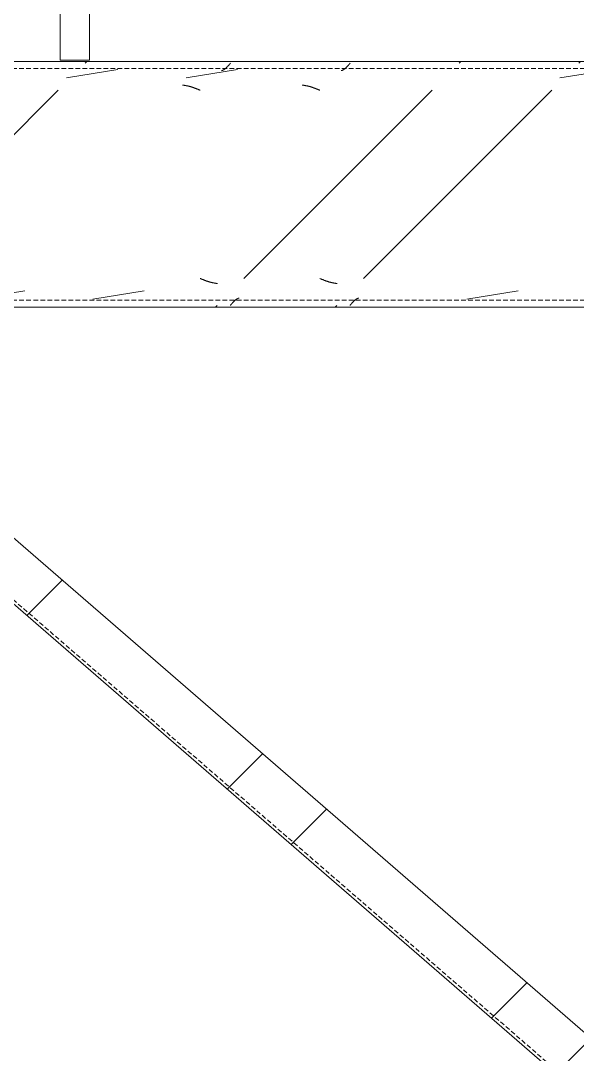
# Model space of a CAD drawing. Header units: centimetres. Extents: x -6111 to 13767, y -285 to 1600.
# Drawn here: x -3347.4 to -3290.7, y 518.9 to 624.2 of the extents above; entities that cross this region are included whole.
import ezdxf

# ---------------------------------------------------------------- set-up
doc = ezdxf.new("R2010")
doc.units = ezdxf.units.CM
doc.linetypes.add('Hidden', pattern=[0.714375, 0.47625, -0.238125])
doc.layers.add('A-FLOR-HRAL', color=7, linetype='Continuous', lineweight=9)
doc.layers.add('S-BEAM', color=7, linetype='Continuous', lineweight=9)
pattern_1 = [(45, (0, 0), (-25.14472, 25.14472), []), (45, (0, 38.1), (-25.14472, 25.14472), [])]

# ---------------------------------------------------------------- blocks, each defined once
blk = doc.blocks.new('FP_88-Elevación Eje 2')
at = {"layer": 'S-BEAM', "color": 9, "true_color": 0xc0c0c0}
for p, q in [((-5631.49, 595.16), (-5631.48, 595.18)), ((-5631.48, 595.18), (-5631.46, 595.2)), ((-5631.46, 595.2), (-5631.45, 595.22)), ((-5631.45, 595.22), (-5631.43, 595.23)), ((-5631.43, 595.23), (-5631.41, 595.25)), ((-5631.41, 595.25), (-5631.4, 595.27)), ((-5631.4, 595.27), (-5631.38, 595.29)), ((-5631.38, 595.29), (-5631.37, 595.31)), ((-5631.37, 595.31), (-5631.35, 595.33)), ((-5631.35, 595.33), (-5631.34, 595.34)), ((-5631.34, 595.34), (-5631.32, 595.36)), ((-5631.32, 595.36), (-5631.3, 595.38)), ((-5631.3, 595.38), (-5631.29, 595.4)), ((-5631.29, 595.4), (-5631.27, 595.41)), ((-5631.27, 595.41), (-5631.26, 595.43)), ((-5631.26, 595.43), (-5631.24, 595.45)), ((-5631.24, 595.45), (-5631.23, 595.47)), ((-5631.23, 595.47), (-5631.21, 595.48)), ((-5631.21, 595.48), (-5631.19, 595.5)), ((-5631.19, 595.5), (-5631.18, 595.52)), ((-5631.18, 595.52), (-5631.16, 595.53)), ((-5631.16, 595.53), (-5631.15, 595.55)), ((-5631.15, 595.55), (-5631.13, 595.56)), ((-5631.13, 595.56), (-5631.12, 595.58)), ((-5631.12, 595.58), (-5631.1, 595.6)), ((-5631.1, 595.6), (-5631.08, 595.61)), ((-5631.08, 595.61), (-5631.07, 595.62)), ((-5631.07, 595.62), (-5631.05, 595.64)), ((-5631.05, 595.64), (-5631.04, 595.65)), ((-5631.04, 595.65), (-5631.02, 595.67)), ((-5631.02, 595.67), (-5631.01, 595.68)), ((-5631.01, 595.68), (-5630.99, 595.69)), ((-5630.99, 595.69), (-5630.97, 595.71)), ((-5630.97, 595.71), (-5630.96, 595.72)), ((-5630.96, 595.72), (-5630.94, 595.73)), ((-5630.94, 595.73), (-5630.93, 595.74)), ((-5630.93, 595.74), (-5630.91, 595.76)), ((-5630.91, 595.76), (-5630.9, 595.77)), ((-5630.9, 595.77), (-5630.88, 595.78)), ((-5630.88, 595.78), (-5630.87, 595.79)), ((-5630.87, 595.79), (-5630.85, 595.8)), ((-5630.85, 595.8), (-5630.83, 595.81)), ((-5630.83, 595.81), (-5630.82, 595.82)), ((-5630.82, 595.82), (-5630.8, 595.83)), ((-5630.8, 595.83), (-5630.79, 595.83)), ((-5630.79, 595.83), (-5630.77, 595.84)), ((-5630.77, 595.84), (-5630.76, 595.85)), ((-5630.76, 595.85), (-5630.74, 595.86)), ((-5630.74, 595.86), (-5630.72, 595.86)), ((-5630.72, 595.86), (-5630.71, 595.87)), ((-5630.71, 595.87), (-5630.69, 595.88)), ((-5630.69, 595.88), (-5630.68, 595.88)), ((-5630.68, 595.88), (-5630.66, 595.89)), ((-5630.66, 595.89), (-5630.65, 595.89)), ((-5630.65, 595.89), (-5630.63, 595.9)), ((-5630.63, 595.9), (-5630.61, 595.9)), ((-5630.61, 595.9), (-5630.6, 595.9)), ((-5619.3, 595.16), (-5619.29, 595.18)), ((-5619.29, 595.18), (-5619.27, 595.2)), ((-5619.27, 595.2), (-5619.26, 595.22)), ((-5619.26, 595.22), (-5619.24, 595.23)), ((-5619.24, 595.23), (-5619.22, 595.25)), ((-5619.22, 595.25), (-5619.21, 595.27)), ((-5619.21, 595.27), (-5619.19, 595.29)), ((-5619.19, 595.29), (-5619.18, 595.31)), ((-5619.18, 595.31), (-5619.16, 595.33)), ((-5619.16, 595.33), (-5619.15, 595.34)), ((-5619.15, 595.34), (-5619.13, 595.36)), ((-5619.13, 595.36), (-5619.12, 595.38)), ((-5619.12, 595.38), (-5619.1, 595.4)), ((-5619.1, 595.4), (-5619.08, 595.41)), ((-5619.08, 595.41), (-5619.07, 595.43)), ((-5619.07, 595.43), (-5619.05, 595.45)), ((-5619.05, 595.45), (-5619.04, 595.47)), ((-5619.04, 595.47), (-5619.02, 595.48)), ((-5619.02, 595.48), (-5619.01, 595.5)), ((-5619.01, 595.5), (-5618.99, 595.52)), ((-5618.99, 595.52), (-5618.97, 595.53)), ((-5618.97, 595.53), (-5618.96, 595.55)), ((-5618.96, 595.55), (-5618.94, 595.56)), ((-5618.94, 595.56), (-5618.93, 595.58)), ((-5618.93, 595.58), (-5618.91, 595.6)), ((-5618.91, 595.6), (-5618.9, 595.61)), ((-5618.9, 595.61), (-5618.88, 595.62)), ((-5618.88, 595.62), (-5618.86, 595.64)), ((-5618.86, 595.64), (-5618.85, 595.65)), ((-5618.85, 595.65), (-5618.83, 595.67)), ((-5618.83, 595.67), (-5618.82, 595.68)), ((-5618.82, 595.68), (-5618.8, 595.69)), ((-5618.8, 595.69), (-5618.79, 595.71)), ((-5618.79, 595.71), (-5618.77, 595.72)), ((-5618.77, 595.72), (-5618.75, 595.73)), ((-5618.75, 595.73), (-5618.74, 595.74)), ((-5618.74, 595.74), (-5618.72, 595.76)), ((-5618.72, 595.76), (-5618.71, 595.77)), ((-5618.71, 595.77), (-5618.69, 595.78)), ((-5618.69, 595.78), (-5618.68, 595.79)), ((-5618.68, 595.79), (-5618.66, 595.8)), ((-5618.66, 595.8), (-5618.64, 595.81)), ((-5618.64, 595.81), (-5618.63, 595.82)), ((-5618.63, 595.82), (-5618.61, 595.83)), ((-5618.61, 595.83), (-5618.6, 595.83)), ((-5618.6, 595.83), (-5618.58, 595.84)), ((-5618.58, 595.84), (-5618.57, 595.85)), ((-5618.57, 595.85), (-5618.55, 595.86)), ((-5618.55, 595.86), (-5618.53, 595.86)), ((-5618.53, 595.86), (-5618.52, 595.87)), ((-5618.52, 595.87), (-5618.5, 595.88)), ((-5618.5, 595.88), (-5618.49, 595.88)), ((-5618.49, 595.88), (-5618.47, 595.89)), ((-5618.47, 595.89), (-5618.46, 595.89)), ((-5618.46, 595.89), (-5618.44, 595.9)), ((-5618.44, 595.9), (-5618.42, 595.9)), ((-5618.42, 595.9), (-5618.41, 595.9))]:
    blk.add_line(p, q, dxfattribs=at)
blk = doc.blocks.new('FP_89-Elevación Eje 2')
at = {"layer": 'S-BEAM', "color": 9, "true_color": 0xc0c0c0}
for p, q in [((-5634.58, 597.9), (-5634.54, 597.89)), ((-5634.54, 597.89), (-5634.51, 597.88)), ((-5634.51, 597.88), (-5634.48, 597.86)), ((-5634.48, 597.86), (-5634.45, 597.85)), ((-5634.45, 597.85), (-5634.42, 597.84)), ((-5634.42, 597.84), (-5634.39, 597.83)), ((-5634.39, 597.83), (-5634.36, 597.81)), ((-5634.36, 597.81), (-5634.33, 597.8)), ((-5634.33, 597.8), (-5634.29, 597.79)), ((-5634.29, 597.79), (-5634.26, 597.78)), ((-5634.26, 597.78), (-5634.23, 597.76)), ((-5634.23, 597.76), (-5634.2, 597.75)), ((-5634.2, 597.75), (-5634.17, 597.74)), ((-5634.17, 597.74), (-5634.14, 597.73)), ((-5634.14, 597.73), (-5634.11, 597.71)), ((-5634.11, 597.71), (-5634.07, 597.7)), ((-5634.07, 597.7), (-5634.04, 597.69)), ((-5634.04, 597.69), (-5634.01, 597.68)), ((-5634.01, 597.68), (-5633.98, 597.67)), ((-5633.98, 597.67), (-5633.95, 597.66)), ((-5633.95, 597.66), (-5633.92, 597.64)), ((-5633.92, 597.64), (-5633.89, 597.63)), ((-5633.89, 597.63), (-5633.85, 597.62)), ((-5633.85, 597.62), (-5633.82, 597.61)), ((-5633.82, 597.61), (-5633.79, 597.6)), ((-5633.79, 597.6), (-5633.76, 597.59)), ((-5633.76, 597.59), (-5633.73, 597.58)), ((-5633.73, 597.58), (-5633.7, 597.57)), ((-5633.7, 597.57), (-5633.67, 597.56)), ((-5633.67, 597.56), (-5633.63, 597.55)), ((-5633.63, 597.55), (-5633.6, 597.54)), ((-5633.6, 597.54), (-5633.57, 597.53)), ((-5633.57, 597.53), (-5633.54, 597.52)), ((-5633.54, 597.52), (-5633.51, 597.52)), ((-5633.51, 597.52), (-5633.48, 597.51)), ((-5633.48, 597.51), (-5633.45, 597.5)), ((-5633.45, 597.5), (-5633.42, 597.49)), ((-5633.42, 597.49), (-5633.38, 597.48)), ((-5633.38, 597.48), (-5633.35, 597.48)), ((-5633.35, 597.48), (-5633.32, 597.47)), ((-5633.32, 597.47), (-5633.29, 597.46)), ((-5633.29, 597.46), (-5633.26, 597.45)), ((-5633.26, 597.45), (-5633.23, 597.45)), ((-5633.23, 597.45), (-5633.2, 597.44)), ((-5633.2, 597.44), (-5633.16, 597.44)), ((-5633.16, 597.44), (-5633.13, 597.43)), ((-5633.13, 597.43), (-5633.1, 597.43)), ((-5633.1, 597.43), (-5633.07, 597.42)), ((-5633.07, 597.42), (-5633.04, 597.42)), ((-5633.04, 597.42), (-5633.01, 597.41)), ((-5633.01, 597.41), (-5632.98, 597.41)), ((-5632.98, 597.41), (-5632.94, 597.4)), ((-5632.94, 597.4), (-5632.91, 597.4)), ((-5632.91, 597.4), (-5632.88, 597.4)), ((-5632.88, 597.4), (-5632.85, 597.39)), ((-5632.85, 597.39), (-5632.82, 597.39)), ((-5632.82, 597.39), (-5632.79, 597.39)), ((-5622.39, 597.9), (-5622.36, 597.89)), ((-5622.36, 597.89), (-5622.32, 597.88)), ((-5622.32, 597.88), (-5622.29, 597.86)), ((-5622.29, 597.86), (-5622.26, 597.85)), ((-5622.26, 597.85), (-5622.23, 597.84)), ((-5622.23, 597.84), (-5622.2, 597.83)), ((-5622.2, 597.83), (-5622.17, 597.81)), ((-5622.17, 597.81), (-5622.14, 597.8)), ((-5622.14, 597.8), (-5622.1, 597.79)), ((-5622.1, 597.79), (-5622.07, 597.78)), ((-5622.07, 597.78), (-5622.04, 597.76)), ((-5622.04, 597.76), (-5622.01, 597.75)), ((-5622.01, 597.75), (-5621.98, 597.74)), ((-5621.98, 597.74), (-5621.95, 597.73)), ((-5621.95, 597.73), (-5621.92, 597.71)), ((-5621.92, 597.71), (-5621.88, 597.7)), ((-5621.88, 597.7), (-5621.85, 597.69)), ((-5621.85, 597.69), (-5621.82, 597.68)), ((-5621.82, 597.68), (-5621.79, 597.67)), ((-5621.79, 597.67), (-5621.76, 597.66)), ((-5621.76, 597.66), (-5621.73, 597.64)), ((-5621.73, 597.64), (-5621.7, 597.63)), ((-5621.7, 597.63), (-5621.67, 597.62)), ((-5621.67, 597.62), (-5621.63, 597.61)), ((-5621.63, 597.61), (-5621.6, 597.6)), ((-5621.6, 597.6), (-5621.57, 597.59)), ((-5621.57, 597.59), (-5621.54, 597.58)), ((-5621.54, 597.58), (-5621.51, 597.57)), ((-5621.51, 597.57), (-5621.48, 597.56)), ((-5621.48, 597.56), (-5621.45, 597.55)), ((-5621.45, 597.55), (-5621.41, 597.54)), ((-5621.41, 597.54), (-5621.38, 597.53)), ((-5621.38, 597.53), (-5621.35, 597.52)), ((-5621.35, 597.52), (-5621.32, 597.52)), ((-5621.32, 597.52), (-5621.29, 597.51)), ((-5621.29, 597.51), (-5621.26, 597.5)), ((-5621.26, 597.5), (-5621.23, 597.49)), ((-5621.23, 597.49), (-5621.19, 597.48)), ((-5621.19, 597.48), (-5621.16, 597.48)), ((-5621.16, 597.48), (-5621.13, 597.47)), ((-5621.13, 597.47), (-5621.1, 597.46)), ((-5621.1, 597.46), (-5621.07, 597.45)), ((-5621.07, 597.45), (-5621.04, 597.45)), ((-5621.04, 597.45), (-5621.01, 597.44)), ((-5621.01, 597.44), (-5620.97, 597.44)), ((-5620.97, 597.44), (-5620.94, 597.43)), ((-5620.94, 597.43), (-5620.91, 597.43)), ((-5620.91, 597.43), (-5620.88, 597.42)), ((-5620.88, 597.42), (-5620.85, 597.42)), ((-5620.85, 597.42), (-5620.82, 597.41)), ((-5620.82, 597.41), (-5620.79, 597.41)), ((-5620.79, 597.41), (-5620.75, 597.4)), ((-5620.75, 597.4), (-5620.72, 597.4)), ((-5620.72, 597.4), (-5620.69, 597.4)), ((-5620.69, 597.4), (-5620.66, 597.39)), ((-5620.66, 597.39), (-5620.63, 597.39)), ((-5620.63, 597.39), (-5620.6, 597.39))]:
    blk.add_line(p, q, dxfattribs=at)
blk = doc.blocks.new('FP_90-Elevación Eje 2')
at = {"layer": 'S-BEAM', "color": 9, "true_color": 0xc0c0c0}
for p, q in [((-5636.36, 617.59), (-5636.33, 617.59)), ((-5636.33, 617.59), (-5636.3, 617.59)), ((-5636.3, 617.59), (-5636.27, 617.58)), ((-5636.27, 617.58), (-5636.23, 617.58)), ((-5636.23, 617.58), (-5636.2, 617.58)), ((-5636.2, 617.58), (-5636.17, 617.57)), ((-5636.17, 617.57), (-5636.14, 617.57)), ((-5636.14, 617.57), (-5636.11, 617.56)), ((-5636.11, 617.56), (-5636.08, 617.56)), ((-5636.08, 617.56), (-5636.05, 617.55)), ((-5636.05, 617.55), (-5636.01, 617.55)), ((-5636.01, 617.55), (-5635.98, 617.54)), ((-5635.98, 617.54), (-5635.95, 617.54)), ((-5635.95, 617.54), (-5635.92, 617.53)), ((-5635.92, 617.53), (-5635.89, 617.52)), ((-5635.89, 617.52), (-5635.86, 617.52)), ((-5635.86, 617.52), (-5635.83, 617.51)), ((-5635.83, 617.51), (-5635.8, 617.5)), ((-5635.8, 617.5), (-5635.76, 617.5)), ((-5635.76, 617.5), (-5635.73, 617.49)), ((-5635.73, 617.49), (-5635.7, 617.48)), ((-5635.7, 617.48), (-5635.67, 617.47)), ((-5635.67, 617.47), (-5635.64, 617.46)), ((-5635.64, 617.46), (-5635.61, 617.45)), ((-5635.61, 617.45), (-5635.58, 617.45)), ((-5635.58, 617.45), (-5635.54, 617.44)), ((-5635.54, 617.44), (-5635.51, 617.43)), ((-5635.51, 617.43), (-5635.48, 617.42)), ((-5635.48, 617.42), (-5635.45, 617.41)), ((-5635.45, 617.41), (-5635.42, 617.4)), ((-5635.42, 617.4), (-5635.39, 617.39)), ((-5635.39, 617.39), (-5635.36, 617.38)), ((-5635.36, 617.38), (-5635.32, 617.37)), ((-5635.32, 617.37), (-5635.29, 617.36)), ((-5635.29, 617.36), (-5635.26, 617.34)), ((-5635.26, 617.34), (-5635.23, 617.33)), ((-5635.23, 617.33), (-5635.2, 617.32)), ((-5635.2, 617.32), (-5635.17, 617.31)), ((-5635.17, 617.31), (-5635.14, 617.3)), ((-5635.14, 617.3), (-5635.1, 617.29)), ((-5635.1, 617.29), (-5635.07, 617.28)), ((-5635.07, 617.28), (-5635.04, 617.26)), ((-5635.04, 617.26), (-5635.01, 617.25)), ((-5635.01, 617.25), (-5634.98, 617.24)), ((-5634.98, 617.24), (-5634.95, 617.23)), ((-5634.95, 617.23), (-5634.92, 617.22)), ((-5634.92, 617.22), (-5634.89, 617.2)), ((-5634.89, 617.2), (-5634.85, 617.19)), ((-5634.85, 617.19), (-5634.82, 617.18)), ((-5634.82, 617.18), (-5634.79, 617.17)), ((-5634.79, 617.17), (-5634.76, 617.15)), ((-5634.76, 617.15), (-5634.73, 617.14)), ((-5634.73, 617.14), (-5634.7, 617.13)), ((-5634.7, 617.13), (-5634.67, 617.11)), ((-5634.67, 617.11), (-5634.63, 617.1)), ((-5634.63, 617.1), (-5634.6, 617.09)), ((-5634.6, 617.09), (-5634.57, 617.08)), ((-5624.17, 617.59), (-5624.14, 617.59)), ((-5624.14, 617.59), (-5624.11, 617.59)), ((-5624.11, 617.59), (-5624.08, 617.58)), ((-5624.08, 617.58), (-5624.05, 617.58)), ((-5624.05, 617.58), (-5624.01, 617.58)), ((-5624.01, 617.58), (-5623.98, 617.57)), ((-5623.98, 617.57), (-5623.95, 617.57)), ((-5623.95, 617.57), (-5623.92, 617.56)), ((-5623.92, 617.56), (-5623.89, 617.56)), ((-5623.89, 617.56), (-5623.86, 617.55)), ((-5623.86, 617.55), (-5623.83, 617.55)), ((-5623.83, 617.55), (-5623.79, 617.54)), ((-5623.79, 617.54), (-5623.76, 617.54)), ((-5623.76, 617.54), (-5623.73, 617.53)), ((-5623.73, 617.53), (-5623.7, 617.52)), ((-5623.7, 617.52), (-5623.67, 617.52)), ((-5623.67, 617.52), (-5623.64, 617.51)), ((-5623.64, 617.51), (-5623.61, 617.5)), ((-5623.61, 617.5), (-5623.57, 617.5)), ((-5623.57, 617.5), (-5623.54, 617.49)), ((-5623.54, 617.49), (-5623.51, 617.48)), ((-5623.51, 617.48), (-5623.48, 617.47)), ((-5623.48, 617.47), (-5623.45, 617.46)), ((-5623.45, 617.46), (-5623.42, 617.45)), ((-5623.42, 617.45), (-5623.39, 617.45)), ((-5623.39, 617.45), (-5623.35, 617.44)), ((-5623.35, 617.44), (-5623.32, 617.43)), ((-5623.32, 617.43), (-5623.29, 617.42)), ((-5623.29, 617.42), (-5623.26, 617.41)), ((-5623.26, 617.41), (-5623.23, 617.4)), ((-5623.23, 617.4), (-5623.2, 617.39)), ((-5623.2, 617.39), (-5623.17, 617.38)), ((-5623.17, 617.38), (-5623.14, 617.37)), ((-5623.14, 617.37), (-5623.1, 617.36)), ((-5623.1, 617.36), (-5623.07, 617.34)), ((-5623.07, 617.34), (-5623.04, 617.33)), ((-5623.04, 617.33), (-5623.01, 617.32)), ((-5623.01, 617.32), (-5622.98, 617.31)), ((-5622.98, 617.31), (-5622.95, 617.3)), ((-5622.95, 617.3), (-5622.92, 617.29)), ((-5622.92, 617.29), (-5622.88, 617.28)), ((-5622.88, 617.28), (-5622.85, 617.26)), ((-5622.85, 617.26), (-5622.82, 617.25)), ((-5622.82, 617.25), (-5622.79, 617.24)), ((-5622.79, 617.24), (-5622.76, 617.23)), ((-5622.76, 617.23), (-5622.73, 617.22)), ((-5622.73, 617.22), (-5622.7, 617.2)), ((-5622.7, 617.2), (-5622.66, 617.19)), ((-5622.66, 617.19), (-5622.63, 617.18)), ((-5622.63, 617.18), (-5622.6, 617.17)), ((-5622.6, 617.17), (-5622.57, 617.15)), ((-5622.57, 617.15), (-5622.54, 617.14)), ((-5622.54, 617.14), (-5622.51, 617.13)), ((-5622.51, 617.13), (-5622.48, 617.11)), ((-5622.48, 617.11), (-5622.44, 617.1)), ((-5622.44, 617.1), (-5622.41, 617.09)), ((-5622.41, 617.09), (-5622.38, 617.08))]:
    blk.add_line(p, q, dxfattribs=at)
blk = doc.blocks.new('FP_91-Elevación Eje 2')
at = {"layer": 'S-BEAM', "color": 9, "true_color": 0xc0c0c0}
for p, q in [((-5632.2, 619.14), (-5632.18, 619.15)), ((-5632.18, 619.15), (-5632.16, 619.16)), ((-5632.16, 619.16), (-5632.15, 619.17)), ((-5632.15, 619.17), (-5632.13, 619.18)), ((-5632.13, 619.18), (-5632.12, 619.19)), ((-5632.12, 619.19), (-5632.1, 619.2)), ((-5632.1, 619.2), (-5632.09, 619.21)), ((-5632.09, 619.21), (-5632.07, 619.22)), ((-5632.07, 619.22), (-5632.05, 619.23)), ((-5632.05, 619.23), (-5632.04, 619.25)), ((-5632.04, 619.25), (-5632.02, 619.26)), ((-5632.02, 619.26), (-5632.01, 619.27)), ((-5632.01, 619.27), (-5631.99, 619.28)), ((-5631.99, 619.28), (-5631.98, 619.3)), ((-5631.98, 619.3), (-5631.96, 619.31)), ((-5631.96, 619.31), (-5631.94, 619.33)), ((-5631.94, 619.33), (-5631.93, 619.34)), ((-5631.93, 619.34), (-5631.91, 619.35)), ((-5631.91, 619.35), (-5631.9, 619.37)), ((-5631.9, 619.37), (-5631.88, 619.38)), ((-5631.88, 619.38), (-5631.87, 619.4)), ((-5631.87, 619.4), (-5631.85, 619.41)), ((-5631.85, 619.41), (-5631.84, 619.43)), ((-5631.84, 619.43), (-5631.82, 619.45)), ((-5631.82, 619.45), (-5631.8, 619.46)), ((-5631.8, 619.46), (-5631.79, 619.48)), ((-5631.79, 619.48), (-5631.77, 619.5)), ((-5631.77, 619.5), (-5631.76, 619.51)), ((-5631.76, 619.51), (-5631.74, 619.53)), ((-5631.74, 619.53), (-5631.73, 619.55)), ((-5631.73, 619.55), (-5631.71, 619.56)), ((-5631.71, 619.56), (-5631.69, 619.58)), ((-5631.69, 619.58), (-5631.68, 619.6)), ((-5631.68, 619.6), (-5631.66, 619.62)), ((-5631.66, 619.62), (-5631.65, 619.64)), ((-5631.65, 619.64), (-5631.63, 619.65)), ((-5631.63, 619.65), (-5631.62, 619.67)), ((-5631.62, 619.67), (-5631.6, 619.69)), ((-5631.6, 619.69), (-5631.58, 619.71)), ((-5631.58, 619.71), (-5631.57, 619.73)), ((-5631.57, 619.73), (-5631.55, 619.74)), ((-5631.55, 619.74), (-5631.54, 619.76)), ((-5631.54, 619.76), (-5631.52, 619.78)), ((-5631.52, 619.78), (-5631.51, 619.8)), ((-5631.51, 619.8), (-5631.49, 619.82)), ((-5620.01, 619.14), (-5619.99, 619.15)), ((-5619.99, 619.15), (-5619.98, 619.16)), ((-5619.98, 619.16), (-5619.96, 619.17)), ((-5619.96, 619.17), (-5619.94, 619.18)), ((-5619.94, 619.18), (-5619.93, 619.19)), ((-5619.93, 619.19), (-5619.91, 619.2)), ((-5619.91, 619.2), (-5619.9, 619.21)), ((-5619.9, 619.21), (-5619.88, 619.22)), ((-5619.88, 619.22), (-5619.87, 619.23)), ((-5619.87, 619.23), (-5619.85, 619.25)), ((-5619.85, 619.25), (-5619.83, 619.26)), ((-5619.83, 619.26), (-5619.82, 619.27)), ((-5619.82, 619.27), (-5619.8, 619.28)), ((-5619.8, 619.28), (-5619.79, 619.3)), ((-5619.79, 619.3), (-5619.77, 619.31)), ((-5619.77, 619.31), (-5619.76, 619.33)), ((-5619.76, 619.33), (-5619.74, 619.34)), ((-5619.74, 619.34), (-5619.72, 619.35)), ((-5619.72, 619.35), (-5619.71, 619.37)), ((-5619.71, 619.37), (-5619.69, 619.38)), ((-5619.69, 619.38), (-5619.68, 619.4)), ((-5619.68, 619.4), (-5619.66, 619.41)), ((-5619.66, 619.41), (-5619.65, 619.43)), ((-5619.65, 619.43), (-5619.63, 619.45)), ((-5619.63, 619.45), (-5619.61, 619.46)), ((-5619.61, 619.46), (-5619.6, 619.48)), ((-5619.6, 619.48), (-5619.58, 619.5)), ((-5619.58, 619.5), (-5619.57, 619.51)), ((-5619.57, 619.51), (-5619.55, 619.53)), ((-5619.55, 619.53), (-5619.54, 619.55)), ((-5619.54, 619.55), (-5619.52, 619.56)), ((-5619.52, 619.56), (-5619.5, 619.58)), ((-5619.5, 619.58), (-5619.49, 619.6)), ((-5619.49, 619.6), (-5619.47, 619.62)), ((-5619.47, 619.62), (-5619.46, 619.64)), ((-5619.46, 619.64), (-5619.44, 619.65)), ((-5619.44, 619.65), (-5619.43, 619.67)), ((-5619.43, 619.67), (-5619.41, 619.69)), ((-5619.41, 619.69), (-5619.39, 619.71)), ((-5619.39, 619.71), (-5619.38, 619.73)), ((-5619.38, 619.73), (-5619.36, 619.74)), ((-5619.36, 619.74), (-5619.35, 619.76)), ((-5619.35, 619.76), (-5619.33, 619.78)), ((-5619.33, 619.78), (-5619.32, 619.8)), ((-5619.32, 619.8), (-5619.3, 619.82)), ((-5632.38, 619.08), (-5632.37, 619.08)), ((-5632.37, 619.08), (-5632.35, 619.08)), ((-5632.35, 619.08), (-5632.34, 619.09)), ((-5632.34, 619.09), (-5632.32, 619.09)), ((-5632.32, 619.09), (-5632.31, 619.1)), ((-5632.31, 619.1), (-5632.29, 619.1)), ((-5632.29, 619.1), (-5632.27, 619.11)), ((-5632.27, 619.11), (-5632.26, 619.11)), ((-5632.26, 619.11), (-5632.24, 619.12)), ((-5632.24, 619.12), (-5632.23, 619.13)), ((-5632.23, 619.13), (-5632.21, 619.14)), ((-5632.21, 619.14), (-5632.2, 619.14)), ((-5620.19, 619.08), (-5620.18, 619.08)), ((-5620.18, 619.08), (-5620.16, 619.08)), ((-5620.16, 619.08), (-5620.15, 619.09)), ((-5620.15, 619.09), (-5620.13, 619.09)), ((-5620.13, 619.09), (-5620.12, 619.1)), ((-5620.12, 619.1), (-5620.1, 619.1)), ((-5620.1, 619.1), (-5620.08, 619.11)), ((-5620.08, 619.11), (-5620.07, 619.11)), ((-5620.07, 619.11), (-5620.05, 619.12)), ((-5620.05, 619.12), (-5620.04, 619.13)), ((-5620.04, 619.13), (-5620.02, 619.14)), ((-5620.02, 619.14), (-5620.01, 619.14))]:
    blk.add_line(p, q, dxfattribs=at)
blk = doc.blocks.new('C Shapes - C12X25-1752347-Elevación Eje 2')
at = {"layer": 'S-BEAM', "true_color": 0xc0c0c0}
h = blk.add_hatch(dxfattribs=at)
h.set_pattern_fill('FP_2', color=9, style=0, pattern_type=2)
h.set_pattern_definition(pattern_1)
h.paths.add_polyline_path([(-5484.21, 619.82), (-5483.65, 619.82), (-5483.65, 619.99), (-5678, 619.99), (-5678, 619.82), (-5498.64, 619.82)])
h = blk.add_hatch(dxfattribs=at)
h.set_pattern_fill('FP_31', color=9, style=0, pattern_type=2)
h.set_pattern_definition([(9.334, (0, 613.967), (-25.145168, 4.132435), []), (9.334, (0, 620.23), (-25.145168, 4.132435), [])])
h.paths.add_polyline_path([(-5585.18, 618.33), (-5483.65, 618.33), (-5483.65, 619.19), (-5678, 619.19), (-5678, 618.33), (-5614.03, 618.33)])
h = blk.add_hatch(dxfattribs=at)
h.set_pattern_fill('FP_2', color=9, style=0, pattern_type=2)
h.set_pattern_definition(pattern_1)
h.paths.add_polyline_path([(-5678, 597.9), (-5483.65, 597.9), (-5483.65, 617.08), (-5678, 617.08), (-5678, 605.05)])
h = blk.add_hatch(dxfattribs=at)
h.set_pattern_fill('FP_30', color=9, style=0, pattern_type=2)
h.set_pattern_definition([(9.334, (0, 568.19), (-25.145168, 4.132435), []), (9.334, (0, 574.452), (-25.145168, 4.132435), [])])
h.paths.add_polyline_path([(-5585.18, 595.79), (-5483.65, 595.79), (-5483.65, 596.65), (-5678, 596.65), (-5678, 595.79), (-5614.03, 595.79)])
h = blk.add_hatch(dxfattribs=at)
h.set_pattern_fill('FP_2', color=9, style=0, pattern_type=2)
h.set_pattern_definition(pattern_1)
h.paths.add_polyline_path([(-5484.21, 594.99), (-5483.65, 594.99), (-5483.65, 595.16), (-5678, 595.16), (-5678, 594.99), (-5498.64, 594.99)])
at = {"layer": 'S-BEAM'}
for p, q in [((-5483.65, 619.99), (-5678, 619.99)), ((-5483.65, 594.99), (-5678, 594.99))]:
    blk.add_line(p, q, dxfattribs=at)
at = {"layer": 'S-BEAM', "linetype": 'Hidden'}
for p, q in [((-5678, 619.28), (-5483.65, 619.28)), ((-5678, 595.7), (-5483.65, 595.7))]:
    blk.add_line(p, q, dxfattribs=at)
at = {"layer": 'S-BEAM'}
for name in ['FP_91-Elevación Eje 2', 'FP_90-Elevación Eje 2', 'FP_89-Elevación Eje 2', 'FP_88-Elevación Eje 2']:
    blk.add_blockref(name, (0, 0), dxfattribs=at)
blk = doc.blocks.new('M_L Equal Angles - L51X51X3_2-V98-Elevación Eje 2')
at = {"layer": 'S-BEAM', "true_color": 0xc0c0c0}
h = blk.add_hatch(dxfattribs=at)
h.set_pattern_fill('FP_34', color=9, style=0, pattern_type=2)
h.set_pattern_definition(pattern_1)
h.paths.add_polyline_path([(-5490.43, 423.38), (-5487.1, 427.22), (-5671.41, 586.9), (-5674.73, 583.06), (-5556.33, 480.48)])
at = {"layer": 'S-BEAM'}
for p, q in [((-5487.1, 427.22), (-5671.41, 586.9)), ((-5490.43, 423.38), (-5674.73, 583.06))]:
    blk.add_line(p, q, dxfattribs=at)
at = {"layer": 'S-BEAM', "linetype": 'Hidden'}
blk.add_line((-5490.22, 423.62), (-5674.53, 583.3), dxfattribs=at)
blk = doc.blocks.new('Railings 10 - Railings 8-1759147-Elevación Eje 2')
at = {"layer": 'A-FLOR-HRAL', "color": 8, "true_color": 0x808080}
for p, q in [((-5648.84, 727.8), (-5648.84, 620.15)), ((-5645.84, 620.15), (-5645.84, 727.8)), ((-5648.84, 620.15), (-5645.84, 620.15))]:
    blk.add_line(p, q, dxfattribs=at)

msp = doc.modelspace()

# ---------------------------------------------------------------- block references
at = {"layer": 'A-FLOR-HRAL', "color": 8, "true_color": 0x808080}
msp.add_blockref('Railings 10 - Railings 8-1759147-Elevación Eje 2', (2305.433, 0), dxfattribs=at)
at = {"layer": 'S-BEAM'}
for name in ['C Shapes - C12X25-1752347-Elevación Eje 2', 'M_L Equal Angles - L51X51X3_2-V98-Elevación Eje 2']:
    msp.add_blockref(name, (2305.433, 0), dxfattribs=at)

doc.saveas('drawing.dxf')
